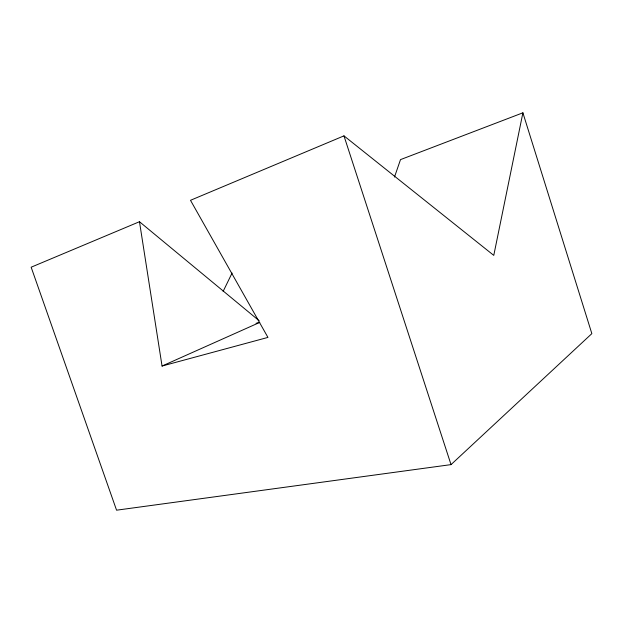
<?xml version="1.0" encoding="UTF-8"?>
<svg xmlns="http://www.w3.org/2000/svg" width="623" height="623" viewBox="0 0 623 623"><rect width="100%" height="100%" fill="white"/><g stroke="black" fill="none" stroke-linecap="round" stroke-linejoin="round"><path stroke-width="0.93" d="M522.899 112.81L493.774 255.383L343.966 135.861L190.49 200.302L267.945 337.409L162.05 366.036L139.474 221.718L31.15 267.205L116.563 510.19L451.029 464.618L591.85 333.624L522.899 112.81L400.511 159.613L394.491 177.049M223.143 291.377L232.075 273.045M162.05 366.036L259.775 322.395M256.045 323.314L258.818 322.527M139.474 221.718L259.168 320.759M343.966 135.861L451.029 464.618"/></g></svg>
